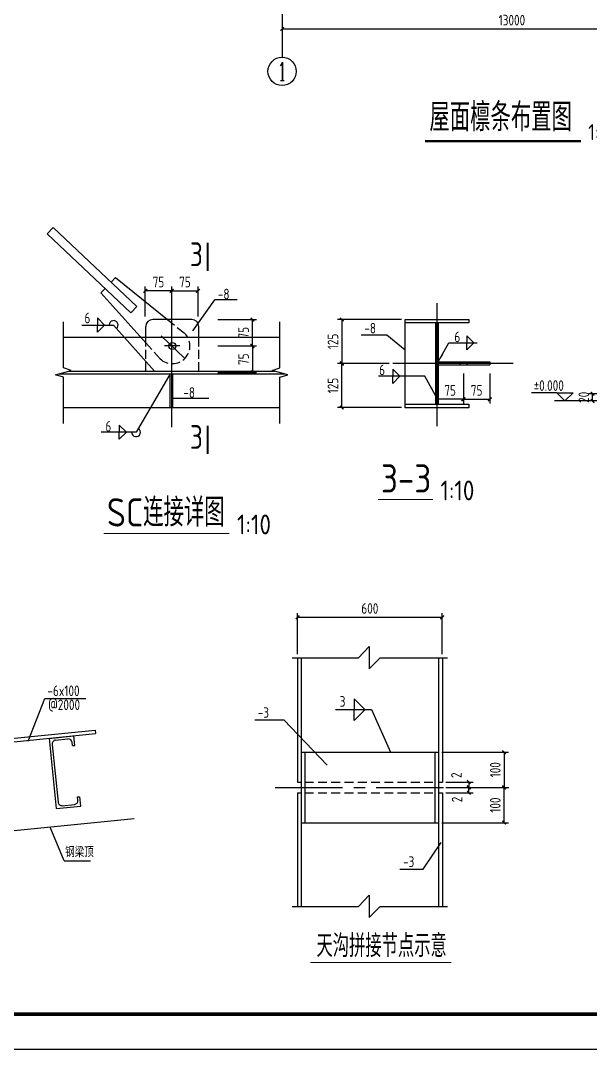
# Model space of a CAD drawing. Header units: millimetres. Extents: x 865974 to 875117, y 41124 to 44891.
# Drawn here: x 868160.7 to 868321.9, y 41123.6 to 41414.8 of the extents above; entities that cross this region are included whole.
import ezdxf
from ezdxf.enums import TextEntityAlignment as Align

# ---------------------------------------------------------------- set-up
doc = ezdxf.new("R2010")
doc.units = ezdxf.units.MM
doc.header["$LTSCALE"] = 1000
doc.header["$MEASUREMENT"] = 0
for name, pattern in [('( Hidden )', [0.375, 0.25, -0.125]), ('center2', [28.575, 19.05, -3.175, 3.175, -3.175]), ('DASH', [0.35, 0.25, -0.1]), ('DASHED', [117.236842, 78.157895, -39.078947]), ('DOTE', [2.42, 2, -0.2, 0.02, -0.2])]:
    doc.linetypes.add(name, pattern=pattern)
doc.layers.add('1', color=4, linetype='Continuous', lineweight=70)
for name, color, linetype in [('AXIS', 3, 'Continuous'), ('AXIS_TEXT', 7, 'Continuous'), ('BEAM', 4, 'DASHED'), ('COLUMN', 9, 'Continuous'), ('D1', 112, 'Continuous'), ('D2', 6, 'Continuous'), ('DIM', 7, 'Continuous'), ('DOTE', 1, 'DOTE'), ('FEN', 21, 'Continuous'), ('NUM', 7, 'Continuous'), ('OTHER', 2, 'Continuous'), ('SHI', 3, 'Continuous'), ('WALL', 2, 'Continuous'), ('尺寸标注', 7, 'Continuous'), ('文字', 7, 'Continuous'), ('标注', 7, 'Continuous'), ('焊缝标注', 3, 'Continuous')]:
    doc.layers.add(name, color=color, linetype=linetype)
doc.styles.add('_TCH_AXIS', font='COMPLEX', dxfattribs={"bigfont": 'GBCBIG'})
doc.styles.add('COMPLEX', font='COMPLEX')
doc.styles.add('GBHZ', font='gbenor.shx', dxfattribs={"width": 0.9, "bigfont": 'gbcbig.shx'})
doc.dimstyles.new('Y10', dxfattribs={"dimscale": 0, "dimtxt": 3, "dimasz": 0.01, "dimexe": 1.2, "dimexo": 1, "dimgap": 1, "dimtad": 1, "dimdec": 0, "dimlfac": 10, "dimzin": 0, "dimdsep": 46, "dimtxsty": 'GBHZ', "dimblk1": 'DX', "dimblk2": 'DX', "dimsah": 1, "dimcen": 0.09, "dimdle": 1, "dimadec": 0, "dimazin": 0, "dimtfac": 1, "dimtdec": 0, "dimtix": 1, "dimtmove": 2, "dimatfit": 3, "dimldrblk": 'DX', "dimfxl": 0, "dimtolj": 1, "dimtzin": 0, "dimarcsym": 0})
doc.dimstyles.new('Y100', dxfattribs={"dimscale": 0, "dimtxt": 3, "dimasz": 0.01, "dimexe": 1.2, "dimexo": 2, "dimgap": 1, "dimtad": 1, "dimdec": 0, "dimlfac": 100, "dimzin": 0, "dimdsep": 46, "dimtxsty": 'GBHZ', "dimblk": 'DX', "dimcen": 0.09, "dimdle": 1, "dimclrd": 7, "dimclre": 7, "dimclrt": 7, "dimadec": 0, "dimazin": 0, "dimtfac": 1, "dimtdec": 0, "dimtix": 1, "dimtmove": 2, "dimatfit": 3, "dimldrblk": 'DX', "dimfxl": 0, "dimtolj": 1, "dimtzin": 0, "dimarcsym": 0})

# ---------------------------------------------------------------- blocks, each defined once
blk = doc.blocks.new('_AXISO')
blk.add_circle((0, 0), 0.5)
at = {"layer": 'AXIS_TEXT', "style": 'COMPLEX', "width": 1.041667}
blk.add_attdef('A', text='', height=0.56, dxfattribs=at).set_placement((-0.25, -0.28), (0.25, -0.28), align=Align.FIT)
blk = doc.blocks.new('DX')
at = {"color": 0, "linetype": 'ByBlock', "const_width": 40}
blk.add_lwpolyline([(-54, -51), (46, 49)], dxfattribs=at)
blk = doc.blocks.new('*D65')
at = {"layer": 'Defpoints', "color": 0, "transparency": 16777216}
for p in [(868234.67, 41436.38), (868364.67, 41436.38), (868364.67, 41412.38)]:
    blk.add_point(p, dxfattribs=at)
at = {"layer": '标注', "color": 7, "lineweight": -2, "transparency": 16777216}
for p, q in [((868234.67, 41434.38), (868234.67, 41411.18)), ((868364.67, 41434.38), (868364.67, 41411.18)), ((868234.68, 41412.38), (868364.66, 41412.38))]:
    blk.add_line(p, q, dxfattribs=at)
at = {"layer": '标注', "color": 7, "lineweight": -2, "transparency": 16777216, "xscale": 0.01, "yscale": 0.01, "zscale": 0.01, "rotation": 180}
blk.add_blockref('DX', (868234.67, 41412.38), dxfattribs=at)
at = {"layer": '标注', "color": 7, "lineweight": -2, "transparency": 16777216, "xscale": 0.01, "yscale": 0.01, "zscale": 0.01}
blk.add_blockref('DX', (868364.67, 41412.38), dxfattribs=at)
at = {"layer": '标注', "color": 7, "transparency": 16777216, "insert": (868299.67, 41414.88), "char_height": 3, "attachment_point": 5, "style": 'GBHZ'}
blk.add_mtext('\\A1;13000', dxfattribs=at)
blk = doc.blocks.new('*D155')
at = {"layer": 'Defpoints', "color": 0, "linetype": 'ByBlock', "ltscale": 0.8, "transparency": 16777216}
for p in [(868195.95, 41338.27), (868195.95, 41330.01), (868203.45, 41330.01)]:
    blk.add_point(p, dxfattribs=at)
at = {"layer": 'DIM', "color": 0, "linetype": 'ByBlock', "lineweight": -2, "ltscale": 0.8, "transparency": 16777216}
for p, q in [((868195.95, 41331.01), (868195.95, 41339.47)), ((868203.44, 41338.27), (868195.96, 41338.27)), ((868203.45, 41331.01), (868203.45, 41339.47))]:
    blk.add_line(p, q, dxfattribs=at)
at = {"layer": 'DIM', "color": 0, "linetype": 'ByBlock', "lineweight": -2, "ltscale": 0.8, "transparency": 16777216, "xscale": 0.01, "yscale": 0.01, "zscale": 0.01, "rotation": 180}
blk.add_blockref('DX', (868195.95, 41338.27), dxfattribs=at)
at = {"layer": 'DIM', "color": 0, "linetype": 'ByBlock', "lineweight": -2, "ltscale": 0.8, "transparency": 16777216, "xscale": 0.01, "yscale": 0.01, "zscale": 0.01}
blk.add_blockref('DX', (868203.45, 41338.27), dxfattribs=at)
at = {"layer": 'DIM', "color": 0, "linetype": 'ByBlock', "ltscale": 0.8, "transparency": 16777216, "insert": (868199.7, 41340.77), "char_height": 3, "attachment_point": 5, "style": 'GBHZ'}
blk.add_mtext('\\A1;75', dxfattribs=at)
blk = doc.blocks.new('*D156')
at = {"layer": 'Defpoints', "color": 0, "linetype": 'ByBlock', "ltscale": 0.8, "transparency": 16777216}
for p in [(868210.95, 41338.27), (868203.45, 41330.01), (868210.95, 41330.01)]:
    blk.add_point(p, dxfattribs=at)
at = {"layer": 'DIM', "color": 0, "linetype": 'ByBlock', "lineweight": -2, "ltscale": 0.8, "transparency": 16777216}
for p, q in [((868203.45, 41331.01), (868203.45, 41339.47)), ((868203.46, 41338.27), (868210.94, 41338.27)), ((868210.95, 41331.01), (868210.95, 41339.47))]:
    blk.add_line(p, q, dxfattribs=at)
at = {"layer": 'DIM', "color": 0, "linetype": 'ByBlock', "lineweight": -2, "ltscale": 0.8, "transparency": 16777216, "xscale": 0.01, "yscale": 0.01, "zscale": 0.01, "rotation": 180}
blk.add_blockref('DX', (868203.45, 41338.27), dxfattribs=at)
at = {"layer": 'DIM', "color": 0, "linetype": 'ByBlock', "lineweight": -2, "ltscale": 0.8, "transparency": 16777216, "xscale": 0.01, "yscale": 0.01, "zscale": 0.01}
blk.add_blockref('DX', (868210.95, 41338.27), dxfattribs=at)
at = {"layer": 'DIM', "color": 0, "linetype": 'ByBlock', "ltscale": 0.8, "transparency": 16777216, "insert": (868207.2, 41340.77), "char_height": 3, "attachment_point": 5, "style": 'GBHZ'}
blk.add_mtext('\\A1;75', dxfattribs=at)
blk = doc.blocks.new('*D157')
at = {"layer": 'Defpoints', "color": 0, "linetype": 'ByBlock', "ltscale": 0.8, "transparency": 16777216}
for p in [(868215.52, 41322.67), (868215.52, 41315.17), (868226.27, 41315.17)]:
    blk.add_point(p, dxfattribs=at)
at = {"layer": 'DIM', "color": 0, "linetype": 'ByBlock', "lineweight": -2, "ltscale": 0.8, "transparency": 16777216}
for p, q in [((868216.52, 41322.67), (868227.47, 41322.67)), ((868226.27, 41322.66), (868226.27, 41315.18)), ((868216.52, 41315.17), (868227.47, 41315.17))]:
    blk.add_line(p, q, dxfattribs=at)
at = {"layer": 'DIM', "color": 0, "linetype": 'ByBlock', "lineweight": -2, "ltscale": 0.8, "transparency": 16777216, "xscale": 0.01, "yscale": 0.01, "zscale": 0.01}
for p, rotation in [((868226.27, 41322.67), 90), ((868226.27, 41315.17), 270)]:
    blk.add_blockref('DX', p, dxfattribs=dict(at, rotation=rotation))
at = {"layer": 'DIM', "color": 0, "linetype": 'ByBlock', "ltscale": 0.8, "transparency": 16777216, "insert": (868223.77, 41318.92), "char_height": 3, "attachment_point": 5, "rotation": 90, "style": 'GBHZ'}
blk.add_mtext('\\A1;75', dxfattribs=at)
blk = doc.blocks.new('*D158')
at = {"layer": 'Defpoints', "color": 0, "linetype": 'ByBlock', "ltscale": 0.8, "transparency": 16777216}
for p in [(868215.52, 41330.17), (868226.27, 41330.17), (868215.52, 41322.67)]:
    blk.add_point(p, dxfattribs=at)
at = {"layer": 'DIM', "color": 0, "linetype": 'ByBlock', "lineweight": -2, "ltscale": 0.8, "transparency": 16777216}
for p, q in [((868216.52, 41330.17), (868227.47, 41330.17)), ((868226.27, 41322.68), (868226.27, 41330.16)), ((868216.52, 41322.67), (868227.47, 41322.67))]:
    blk.add_line(p, q, dxfattribs=at)
at = {"layer": 'DIM', "color": 0, "linetype": 'ByBlock', "lineweight": -2, "ltscale": 0.8, "transparency": 16777216, "xscale": 0.01, "yscale": 0.01, "zscale": 0.01}
for p, rotation in [((868226.27, 41330.17), 90), ((868226.27, 41322.67), 270)]:
    blk.add_blockref('DX', p, dxfattribs=dict(at, rotation=rotation))
at = {"layer": 'DIM', "color": 0, "linetype": 'ByBlock', "ltscale": 0.8, "transparency": 16777216, "insert": (868223.77, 41326.42), "char_height": 3, "attachment_point": 5, "rotation": 90, "style": 'GBHZ'}
blk.add_mtext('\\A1;75', dxfattribs=at)
blk = doc.blocks.new('*D151')
at = {"layer": 'Defpoints', "color": 0, "transparency": 16777216}
for p in [(868285.95, 41315.85), (868293.45, 41315.85), (868293.45, 41307.59)]:
    blk.add_point(p, dxfattribs=at)
at = {"layer": '尺寸标注', "color": 0, "lineweight": -2, "transparency": 16777216}
for p, q in [((868285.95, 41314.85), (868285.95, 41306.39)), ((868293.45, 41314.85), (868293.45, 41306.39)), ((868285.96, 41307.59), (868293.44, 41307.59))]:
    blk.add_line(p, q, dxfattribs=at)
at = {"layer": '尺寸标注', "color": 0, "lineweight": -2, "transparency": 16777216, "xscale": 0.01, "yscale": 0.01, "zscale": 0.01, "rotation": 180}
blk.add_blockref('DX', (868285.95, 41307.59), dxfattribs=at)
at = {"layer": '尺寸标注', "color": 0, "lineweight": -2, "transparency": 16777216, "xscale": 0.01, "yscale": 0.01, "zscale": 0.01}
blk.add_blockref('DX', (868293.45, 41307.59), dxfattribs=at)
at = {"layer": '尺寸标注', "color": 0, "transparency": 16777216, "insert": (868289.7, 41310.09), "char_height": 3, "attachment_point": 5, "style": 'GBHZ'}
blk.add_mtext('\\A1;75', dxfattribs=at)
blk = doc.blocks.new('*D152')
at = {"layer": 'Defpoints', "color": 0, "transparency": 16777216}
for p in [(868278.45, 41315.85), (868285.95, 41315.85), (868278.45, 41307.59)]:
    blk.add_point(p, dxfattribs=at)
at = {"layer": '尺寸标注', "color": 0, "lineweight": -2, "transparency": 16777216}
for p, q in [((868278.45, 41314.85), (868278.45, 41306.39)), ((868285.95, 41314.85), (868285.95, 41306.39)), ((868285.94, 41307.59), (868278.46, 41307.59))]:
    blk.add_line(p, q, dxfattribs=at)
at = {"layer": '尺寸标注', "color": 0, "lineweight": -2, "transparency": 16777216, "xscale": 0.01, "yscale": 0.01, "zscale": 0.01, "rotation": 180}
blk.add_blockref('DX', (868278.45, 41307.59), dxfattribs=at)
at = {"layer": '尺寸标注', "color": 0, "lineweight": -2, "transparency": 16777216, "xscale": 0.01, "yscale": 0.01, "zscale": 0.01}
blk.add_blockref('DX', (868285.95, 41307.59), dxfattribs=at)
at = {"layer": '尺寸标注', "color": 0, "transparency": 16777216, "insert": (868282.2, 41310.09), "char_height": 3, "attachment_point": 5, "style": 'GBHZ'}
blk.add_mtext('\\A1;75', dxfattribs=at)
blk = doc.blocks.new('_ARROW')
blk.add_solid([(0, 0), (-1, 0.1), (-1, -0.1)])
blk = doc.blocks.new('*D136')
at = {"layer": 'Defpoints', "color": 0, "transparency": 16777216}
for p in [(868269.45, 41330.2), (868251.56, 41317.71), (868265.96, 41317.71)]:
    blk.add_point(p, dxfattribs=at)
at = {"layer": 'DIM', "color": 0, "lineweight": -2, "transparency": 16777216}
for p, q in [((868268.45, 41330.2), (868250.36, 41330.2)), ((868251.56, 41330.19), (868251.56, 41317.72)), ((868264.96, 41317.71), (868250.36, 41317.71))]:
    blk.add_line(p, q, dxfattribs=at)
at = {"layer": 'DIM', "color": 0, "lineweight": -2, "transparency": 16777216, "xscale": 0.01, "yscale": 0.01, "zscale": 0.01}
for p, rotation in [((868251.56, 41330.2), 90), ((868251.56, 41317.71), 270)]:
    blk.add_blockref('DX', p, dxfattribs=dict(at, rotation=rotation))
at = {"layer": 'DIM', "color": 0, "transparency": 16777216, "insert": (868249.06, 41323.96), "char_height": 3, "attachment_point": 5, "rotation": 90, "style": 'GBHZ'}
blk.add_mtext('\\A1;125', dxfattribs=at)
blk = doc.blocks.new('*D120')
at = {"layer": 'Defpoints', "color": 0, "transparency": 16777216}
for p in [(868251.56, 41317.71), (868265.96, 41317.71), (868269.45, 41305.22)]:
    blk.add_point(p, dxfattribs=at)
at = {"layer": 'DIM', "color": 0, "lineweight": -2, "transparency": 16777216}
for p, q in [((868264.96, 41317.71), (868250.36, 41317.71)), ((868251.56, 41305.23), (868251.56, 41317.7)), ((868268.45, 41305.22), (868250.36, 41305.22))]:
    blk.add_line(p, q, dxfattribs=at)
at = {"layer": 'DIM', "color": 0, "lineweight": -2, "transparency": 16777216, "xscale": 0.01, "yscale": 0.01, "zscale": 0.01}
for p, rotation in [((868251.56, 41317.71), 90), ((868251.56, 41305.22), 270)]:
    blk.add_blockref('DX', p, dxfattribs=dict(at, rotation=rotation))
at = {"layer": 'DIM', "color": 0, "transparency": 16777216, "insert": (868249.06, 41311.47), "char_height": 3, "attachment_point": 5, "rotation": 90, "style": 'GBHZ'}
blk.add_mtext('\\A1;125', dxfattribs=at)
blk = doc.blocks.new('*D124')
at = {"layer": 'Defpoints', "color": 0, "transparency": 16777216}
for p in [(868322.5, 41309.14), (868333.91, 41309.14), (868333.91, 41307.14)]:
    blk.add_point(p, dxfattribs=at)
at = {"layer": 'DIM', "color": 0, "lineweight": -2, "transparency": 16777216}
for p, q in [((868332.91, 41309.14), (868321.3, 41309.14)), ((868322.5, 41309.15), (868322.5, 41309.16)), ((868322.5, 41307.14), (868322.5, 41309.14)), ((868332.91, 41307.14), (868321.3, 41307.14)), ((868322.5, 41307.13), (868322.5, 41307.12))]:
    blk.add_line(p, q, dxfattribs=at)
at = {"layer": 'DIM', "color": 0, "lineweight": -2, "transparency": 16777216, "xscale": 0.01, "yscale": 0.01, "zscale": 0.01}
for p, rotation in [((868322.5, 41309.14), 270), ((868322.5, 41307.14), 90)]:
    blk.add_blockref('DX', p, dxfattribs=dict(at, rotation=rotation))
at = {"layer": 'DIM', "color": 0, "transparency": 16777216, "insert": (868320, 41308.14), "char_height": 3, "attachment_point": 5, "rotation": 90, "style": 'GBHZ'}
blk.add_mtext('\\A1;20', dxfattribs=at)
blk = doc.blocks.new('*D249')
at = {"layer": 'Defpoints', "color": 0, "linetype": 'ByBlock', "transparency": 16777216}
for p in [(868279.99, 41245.89), (868238.99, 41234.45), (868279.99, 41234.45)]:
    blk.add_point(p, dxfattribs=at)
at = {"layer": 'DIM', "color": 0, "linetype": 'ByBlock', "lineweight": -2, "transparency": 16777216}
for p, q in [((868238.99, 41235.45), (868238.99, 41247.09)), ((868279.99, 41235.45), (868279.99, 41247.09)), ((868239, 41245.89), (868279.98, 41245.89))]:
    blk.add_line(p, q, dxfattribs=at)
at = {"layer": 'DIM', "color": 0, "linetype": 'ByBlock', "lineweight": -2, "transparency": 16777216, "xscale": 0.01, "yscale": 0.01, "zscale": 0.01, "rotation": 180}
blk.add_blockref('DX', (868238.99, 41245.89), dxfattribs=at)
at = {"layer": 'DIM', "color": 0, "linetype": 'ByBlock', "lineweight": -2, "transparency": 16777216, "xscale": 0.01, "yscale": 0.01, "zscale": 0.01}
blk.add_blockref('DX', (868279.99, 41245.89), dxfattribs=at)
at = {"layer": 'DIM', "color": 0, "linetype": 'ByBlock', "transparency": 16777216, "insert": (868259.49, 41248.39), "char_height": 3, "attachment_point": 5, "style": 'GBHZ'}
blk.add_mtext('\\A1;600', dxfattribs=at)
blk = doc.blocks.new('*D250')
at = {"layer": 'Defpoints', "color": 0, "linetype": 'ByBlock', "transparency": 16777216}
for p in [(868278.89, 41207.75), (868287.02, 41197.75), (868297.47, 41197.75)]:
    blk.add_point(p, dxfattribs=at)
at = {"layer": 'DIM', "color": 0, "linetype": 'ByBlock', "lineweight": -2, "transparency": 16777216}
for p, q in [((868279.89, 41207.75), (868298.67, 41207.75)), ((868297.47, 41207.74), (868297.47, 41197.76)), ((868288.02, 41197.75), (868298.67, 41197.75))]:
    blk.add_line(p, q, dxfattribs=at)
at = {"layer": 'DIM', "color": 0, "linetype": 'ByBlock', "lineweight": -2, "transparency": 16777216, "xscale": 0.01, "yscale": 0.01, "zscale": 0.01}
for p, rotation in [((868297.47, 41207.75), 90), ((868297.47, 41197.75), 270)]:
    blk.add_blockref('DX', p, dxfattribs=dict(at, rotation=rotation))
at = {"layer": 'DIM', "color": 0, "linetype": 'ByBlock', "transparency": 16777216, "insert": (868294.97, 41202.75), "char_height": 3, "attachment_point": 5, "rotation": 90, "style": 'GBHZ'}
blk.add_mtext('\\A1;100', dxfattribs=at)
blk = doc.blocks.new('*D251')
at = {"layer": 'Defpoints', "color": 0, "linetype": 'ByBlock', "transparency": 16777216}
for p in [(868287.02, 41197.75), (868297.47, 41197.75), (868278.89, 41187.75)]:
    blk.add_point(p, dxfattribs=at)
at = {"layer": 'DIM', "color": 0, "linetype": 'ByBlock', "lineweight": -2, "transparency": 16777216}
for p, q in [((868288.02, 41197.75), (868298.67, 41197.75)), ((868297.47, 41187.76), (868297.47, 41197.74)), ((868279.89, 41187.75), (868298.67, 41187.75))]:
    blk.add_line(p, q, dxfattribs=at)
at = {"layer": 'DIM', "color": 0, "linetype": 'ByBlock', "lineweight": -2, "transparency": 16777216, "xscale": 0.01, "yscale": 0.01, "zscale": 0.01}
for p, rotation in [((868297.47, 41197.75), 90), ((868297.47, 41187.75), 270)]:
    blk.add_blockref('DX', p, dxfattribs=dict(at, rotation=rotation))
at = {"layer": 'DIM', "color": 0, "linetype": 'ByBlock', "transparency": 16777216, "insert": (868294.97, 41192.75), "char_height": 3, "attachment_point": 5, "rotation": 90, "style": 'GBHZ'}
blk.add_mtext('\\A1;100', dxfattribs=at)
blk = doc.blocks.new('*D252')
at = {"layer": 'Defpoints', "color": 0, "linetype": 'ByBlock', "transparency": 16777216}
for p in [(868279.99, 41197.75), (868287.49, 41197.75), (868279.99, 41196.25)]:
    blk.add_point(p, dxfattribs=at)
at = {"layer": 'DIM', "color": 0, "linetype": 'ByBlock', "lineweight": -2, "transparency": 16777216}
for p, q in [((868280.99, 41197.75), (868288.69, 41197.75)), ((868287.49, 41197.76), (868287.49, 41197.77)), ((868287.49, 41196.25), (868287.49, 41197.75)), ((868280.99, 41196.25), (868288.69, 41196.25)), ((868287.49, 41196.24), (868287.49, 41196.23))]:
    blk.add_line(p, q, dxfattribs=at)
at = {"layer": 'DIM', "color": 0, "linetype": 'ByBlock', "lineweight": -2, "transparency": 16777216, "xscale": 0.01, "yscale": 0.01, "zscale": 0.01}
for p, rotation in [((868287.49, 41197.75), 270), ((868287.49, 41196.25), 90)]:
    blk.add_blockref('DX', p, dxfattribs=dict(at, rotation=rotation))
at = {"layer": 'DIM', "color": 0, "linetype": 'ByBlock', "transparency": 16777216, "insert": (868284.17, 41194.31), "char_height": 3, "attachment_point": 5, "rotation": 90, "style": 'GBHZ'}
blk.add_mtext('\\A1;2', dxfattribs=at)
blk = doc.blocks.new('*D253')
at = {"layer": 'Defpoints', "color": 0, "linetype": 'ByBlock', "transparency": 16777216}
for p in [(868279.99, 41199.25), (868279.99, 41197.75), (868287.49, 41197.75)]:
    blk.add_point(p, dxfattribs=at)
at = {"layer": 'DIM', "color": 0, "linetype": 'ByBlock', "lineweight": -2, "transparency": 16777216}
for p, q in [((868280.99, 41199.25), (868288.69, 41199.25)), ((868280.99, 41197.75), (868288.69, 41197.75)), ((868287.49, 41199.26), (868287.49, 41199.27)), ((868287.49, 41199.25), (868287.49, 41197.75)), ((868287.49, 41197.74), (868287.49, 41197.73))]:
    blk.add_line(p, q, dxfattribs=at)
at = {"layer": 'DIM', "color": 0, "linetype": 'ByBlock', "lineweight": -2, "transparency": 16777216, "xscale": 0.01, "yscale": 0.01, "zscale": 0.01}
for p, rotation in [((868287.49, 41199.25), 270), ((868287.49, 41197.75), 90)]:
    blk.add_blockref('DX', p, dxfattribs=dict(at, rotation=rotation))
at = {"layer": 'DIM', "color": 0, "linetype": 'ByBlock', "transparency": 16777216, "insert": (868283.98, 41201.19), "char_height": 3, "attachment_point": 5, "rotation": 90, "style": 'GBHZ'}
blk.add_mtext('\\A1;2', dxfattribs=at)
blk = doc.blocks.new('fe')
at = {"layer": 'D2'}
for p, q in [((868173.85, 41251.28, 15.4), (868180.85, 41251.28, 15.4)), ((868173.85, 41251.28, 15.4), (868173.85, 41231.28, 15.4)), ((868175.61, 41250.59, 15.4), (868179.09, 41250.6, 15.4)), ((868180.84, 41248.57, 15.4), (868180.85, 41251.28, 15.4)), ((868174.53, 41249.41, 15.4), (868174.53, 41233.04, 15.4)), ((868180.17, 41248.57, 15.4), (868180.17, 41249.51, 15.4)), ((868180.17, 41248.57, 15.4), (868180.84, 41248.57, 15.4)), ((868180.17, 41233.04, 15.4), (868180.18, 41233.98, 15.4)), ((868180.18, 41233.98, 15.4), (868180.85, 41233.98, 15.4)), ((868180.85, 41231.28, 15.4), (868180.85, 41233.98, 15.4)), ((868173.85, 41231.28, 15.4), (868180.85, 41231.28, 15.4)), ((868175.61, 41231.95, 15.4), (868179.09, 41231.96, 15.4))]:
    blk.add_line(p, q, dxfattribs=at)
for centre, start, end in [((868175.61, 41249.51, 15.4), 89.9549, 185.6464), ((868179.09, 41249.52, 15.4), 359.9549, 89.9549), ((868175.61, 41233.04, 15.4), 179.9549, 269.9549), ((868179.09, 41233.04, 15.4), 269.9549, 359.9549)]:
    blk.add_arc(centre, 1.08, start, end, dxfattribs=at)

msp = doc.modelspace()

# ---------------------------------------------------------------- linework, layer by layer
for p, q in [((868162.869, 41210.843, 15.397), (868167.59, 41222.9, 15.397)), ((868167.59, 41222.9, 15.397), (868179.162, 41222.9, 15.397)), ((868708.51, 41123.604), (867867.51, 41123.604))]:
    msp.add_line(p, q)
at = {"color": 7, "ltscale": 0.75}
for p, q in [((868226.99, 41216.904, 15.397), (868235.12, 41216.904, 15.397)), ((868247.397, 41204.058, 15.397), (868235.12, 41216.904, 15.397)), ((868274.529, 41174.619, 15.397), (868279.689, 41182.13, 15.397)), ((868268.019, 41174.619, 15.397), (868274.529, 41174.619, 15.397))]:
    msp.add_line(p, q, dxfattribs=at)
at = {"color": 6}
for p, q in [((868144.271, 41210.213, 15.397), (868181.834, 41213.969, 15.397)), ((868144.338, 41209.214, 15.397), (868181.933, 41212.974, 15.397))]:
    msp.add_line(p, q, dxfattribs=at)
at = {"color": 0, "const_width": 1}
msp.add_lwpolyline([(868698.51, 41133.604), (867892.51, 41133.604), (867892.51, 41707.604), (868698.51, 41707.604)], close=True, dxfattribs=at)
at = {"const_width": 0.667}
msp.add_lwpolyline([(868275.08, 41380.643), (868319.17, 41380.643)], dxfattribs=at)
at = {"layer": '1', "color": 2, "const_width": 0.6, "elevation": 0.002}
for points in [[(868213.639, 41351.867), (868213.639, 41343.842)], [(868213.639, 41300.163), (868213.639, 41292.138)]]:
    msp.add_lwpolyline(points, dxfattribs=at)
at = {"layer": 'AXIS', "color": 0}
msp.add_line((868234.673, 41436.384), (868234.673, 41404.384), dxfattribs=at)
at = {"layer": 'AXIS'}
for p, q in [((868209.46, 41326.931, -0.088), (868215.647, 41335.703, -0.088)), ((868221.984, 41335.703, -0.088), (868215.647, 41335.703, -0.088)), ((868264.273, 41325.699), (868257.045, 41325.699)), ((868269.454, 41321.444), (868264.273, 41325.699)), ((868173.001, 41176.965, 15.397), (868169.104, 41186.542, 15.397)), ((868173.001, 41176.965, 15.397), (868180.488, 41176.965, 15.397))]:
    msp.add_line(p, q, dxfattribs=at)
at = {"layer": 'BEAM', "linetype": 'DASH', "ltscale": 0.01}
for p, q in [((868202.29, 41330.132, -0.088), (868207.051, 41326.301, -0.088)), ((868196.116, 41315.568, -0.088), (868196.116, 41325.042, -0.088)), ((868196.135, 41323.523, -0.088), (868200.181, 41319.035, -0.088)), ((868211.116, 41315.568, -0.088), (868211.116, 41325.036, -0.088))]:
    msp.add_line(p, q, dxfattribs=at)
msp.add_arc((868203.616, 41322.668, -0.088), 5, 226.606, 46.606, dxfattribs=at)
at = {"layer": 'COLUMN', "color": 2}
for p, q in [((868168.249, 41354.386, -0.088), (868169.966, 41356.203, -0.088)), ((868169.966, 41356.203, -0.088), (868193.575, 41333.882, -0.088)), ((868168.249, 41354.386, -0.088), (868191.857, 41332.065, -0.088)), ((868187.511, 41342.023, -0.088), (868186.308, 41340.752, -0.088)), ((868187.511, 41342.023, -0.088), (868202.267, 41330.151, -0.088)), ((868184.591, 41338.935, -0.088), (868183.389, 41337.663, -0.088)), ((868183.389, 41337.663, -0.088), (868196.13, 41323.528, -0.088)), ((868193.575, 41333.882, -0.088), (868191.857, 41332.065, -0.088)), ((868209.116, 41330.168, -0.088), (868198.116, 41330.168, -0.088)), ((868269.454, 41306.195), (868269.454, 41329.204)), ((868278.054, 41329.204), (868278.054, 41306.195)), ((868278.854, 41329.204), (868278.854, 41306.195)), ((868196.116, 41325.042, -0.088), (868196.116, 41328.168, -0.088)), ((868211.116, 41325.074, -0.088), (868211.116, 41328.168, -0.088)), ((868172.826, 41325.168, -0.088), (868196.116, 41325.168, -0.088)), ((868196.116, 41325.168, -0.088), (868211.116, 41325.168, -0.088)), ((868211.116, 41325.168, -0.088), (868234.076, 41325.168, -0.088)), ((868278.854, 41318.148), (868293.454, 41318.148)), ((868278.854, 41317.348), (868293.454, 41317.348)), ((868284.954, 41318.148), (868284.954, 41317.348)), ((868286.954, 41318.148), (868286.954, 41317.348)), ((868293.454, 41318.148), (868293.454, 41317.348)), ((868171.432, 41314.768, -0.088), (868235.469, 41314.768, -0.088)), ((868174.366, 41315.568, -0.088), (868232.536, 41315.568, -0.088)), ((868203.016, 41305.168, -0.088), (868203.016, 41314.768, -0.088)), ((868203.816, 41305.168, -0.088), (868203.816, 41314.768, -0.088)), ((868234.076, 41305.168, -0.088), (868172.826, 41305.168, -0.088))]:
    msp.add_line(p, q, dxfattribs=at)
for points in [[(868269.454, 41330.204), (868287.454, 41330.204), (868287.454, 41329.204), (868269.454, 41329.204)], [(868269.454, 41306.195), (868287.454, 41306.195), (868287.454, 41305.195), (868269.454, 41305.195)]]:
    msp.add_lwpolyline(points, close=True, dxfattribs=at)
msp.add_circle((868203.616, 41322.668, -0.088), 1, dxfattribs=at)
for centre, start, end in [((868198.116, 41328.168, -0.088), 90, 180), ((868209.116, 41328.168, -0.088), 0, 90)]:
    msp.add_arc(centre, 2, start, end, dxfattribs=at)
at = {"layer": 'D1'}
for p, q in [((868312.355, 41309.44), (868305.238, 41309.44)), ((868312.355, 41309.44), (868314.659, 41307.136)), ((868312.355, 41309.44), (868316.963, 41309.44)), ((868316.963, 41309.44), (868314.659, 41307.136))]:
    msp.add_line(p, q, dxfattribs=at)
msp.add_lwpolyline([(868321.498, 41307.136), (868311.712, 41307.136)], dxfattribs=at)
at = {"layer": 'DIM'}
msp.add_line((868213.957, 41307.803), (868203.816, 41307.803, -0.088), dxfattribs=at)
at = {"layer": 'DOTE', "linetype": 'DOTE', "ltscale": 0.02}
for p, q in [((868278.454, 41334.769), (868278.454, 41299.99)), ((868203.451, 41299.688, -0.088), (868203.451, 41331.958, -0.088)), ((868200.457, 41325.499, -0.088), (868207.084, 41319.233, -0.088)), ((868205.791, 41322.668, -0.088), (868201.441, 41322.668, -0.088)), ((868300.034, 41317.713), (868265.958, 41317.713))]:
    msp.add_line(p, q, dxfattribs=at)
at = {"layer": 'DOTE', "linetype": 'center2', "ltscale": 0.001}
msp.add_line((868232.727, 41197.75, 15.397), (868298.801, 41197.75, 15.397), dxfattribs=at)
at = {"layer": 'FEN', "ltscale": 0.3}
for p, q in [((868249.741, 41219.764, 15.397), (868259.929, 41219.764, 15.397)), ((868259.929, 41219.764, 15.397), (868265.333, 41207.75, 15.397))]:
    msp.add_line(p, q, dxfattribs=at)
at = {"layer": 'FEN', "ltscale": 0.3, "elevation": 15.397}
for points in [[(868255.018, 41222.83), (868255.018, 41219.764)], [(868255.018, 41222.83), (868258.05, 41219.797)], [(868255.018, 41216.699), (868255.018, 41219.764)], [(868255.018, 41216.699), (868258.05, 41219.731)]]:
    msp.add_lwpolyline(points, dxfattribs=at)
at = {"layer": 'OTHER'}
for p, q in [((868172.826, 41316.448, -0.088), (868172.826, 41329.528, -0.088)), ((868234.076, 41316.448, -0.088), (868234.076, 41329.528, -0.088)), ((868170.626, 41314.548, -0.088), (868175.026, 41315.748, -0.088)), ((868172.826, 41313.848, -0.088), (868170.626, 41314.548, -0.088)), ((868175.026, 41315.748, -0.088), (868172.826, 41316.448, -0.088)), ((868231.876, 41315.748, -0.088), (868234.076, 41316.448, -0.088)), ((868236.276, 41314.548, -0.088), (868231.876, 41315.748, -0.088)), ((868234.076, 41313.848, -0.088), (868236.276, 41314.548, -0.088)), ((868172.826, 41300.768, -0.088), (868172.826, 41313.848, -0.088)), ((868234.076, 41300.768, -0.088), (868234.076, 41313.848, -0.088))]:
    msp.add_line(p, q, dxfattribs=at)
at = {"layer": 'SHI'}
for p, q in [((868256.264, 41234.446, 15.397), (868259.324, 41237.587, 15.397)), ((868259.324, 41237.587, 15.397), (868259.324, 41231.304, 15.397)), ((868237.494, 41234.446, 15.397), (868256.264, 41234.446, 15.397)), ((868262.383, 41234.446, 15.397), (868259.324, 41231.304, 15.397)), ((868262.383, 41234.446, 15.397), (868281.494, 41234.446, 15.397)), ((868256.264, 41164.076, 15.397), (868259.324, 41167.217, 15.397)), ((868259.324, 41167.217, 15.397), (868259.324, 41160.935, 15.397)), ((868237.494, 41164.076, 15.397), (868256.264, 41164.076, 15.397)), ((868262.383, 41164.076, 15.397), (868259.324, 41160.935, 15.397)), ((868262.383, 41164.076, 15.397), (868281.494, 41164.076, 15.397))]:
    msp.add_line(p, q, dxfattribs=at)
at = {"layer": 'SHI', "linetype": '( Hidden )', "ltscale": 0.01}
for p, q in [((868241.094, 41199.25, 15.397), (868277.894, 41199.25, 15.397)), ((868241.094, 41196.25, 15.397), (868277.894, 41196.25, 15.397))]:
    msp.add_line(p, q, dxfattribs=at)
at = {"layer": 'SHI', "elevation": 15.397}
for points in [[(868238.994, 41234.446), (868238.994, 41199.25)], [(868240.094, 41234.446), (868240.094, 41164.076)], [(868278.894, 41234.446), (868278.894, 41164.076)], [(868279.994, 41234.446), (868279.994, 41199.25)], [(868240.094, 41207.75), (868278.894, 41207.75)], [(868241.094, 41207.75), (868241.094, 41187.75)], [(868277.894, 41207.75), (868277.894, 41187.75)], [(868238.994, 41199.25), (868240.094, 41199.25)], [(868278.894, 41199.25), (868279.994, 41199.25)], [(868238.994, 41196.25), (868238.994, 41164.076)], [(868238.994, 41196.25), (868240.094, 41196.25)], [(868278.894, 41196.25), (868279.994, 41196.25)], [(868279.994, 41196.25), (868279.994, 41164.076)], [(868240.094, 41187.75), (868278.894, 41187.75)]]:
    msp.add_lwpolyline(points, dxfattribs=at)
at = {"layer": 'WALL'}
for p, q in [((868181.834, 41213.969, 15.397), (868181.933, 41212.974, 15.397)), ((868070.51, 41176.682, 15.397), (868192.857, 41188.917, 15.397))]:
    msp.add_line(p, q, dxfattribs=at)
at = {"layer": '文字', "color": 6}
for points, const_width, elevation in [([(868261.765, 41279.235), (868277.307, 41279.235)], 0.32, 0.088), ([(868242.652, 41148.172), (868282.518, 41148.172)], 0.256, 15.397)]:
    msp.add_lwpolyline(points, dxfattribs=dict(at, const_width=const_width, elevation=elevation))
at = {"layer": '文字', "color": 6, "const_width": 0.32}
msp.add_lwpolyline([(868184.251, 41269.62), (868219.708, 41269.62)], dxfattribs=at)
at = {"layer": '焊缝标注'}
for p, q in [((868178.009, 41328.602, -0.088), (868187.033, 41328.602, -0.088)), ((868182.453, 41330.602, -0.088), (868182.453, 41328.602, -0.088)), ((868182.453, 41330.602, -0.088), (868184.453, 41328.602, -0.088)), ((868182.453, 41326.602, -0.088), (868182.453, 41328.602, -0.088)), ((868182.453, 41326.602, -0.088), (868184.453, 41328.602, -0.088)), ((868187.033, 41328.602, -0.088), (868198.586, 41315.568, -0.088)), ((868278.854, 41318.148), (868281.854, 41323.548)), ((868281.854, 41323.548), (868289.876, 41323.548)), ((868286.945, 41325.548), (868286.945, 41323.548)), ((868286.945, 41325.548), (868288.945, 41323.548)), ((868286.945, 41321.548), (868286.945, 41323.548)), ((868286.945, 41321.548), (868288.945, 41323.548)), ((868202.972, 41314.768, -0.088), (868193.385, 41298.272, -0.088)), ((868275.054, 41314.082), (868261.979, 41314.082)), ((868266.001, 41316.082), (868266.001, 41314.082)), ((868266.001, 41316.082), (868268.001, 41314.082)), ((868266.001, 41312.082), (868266.001, 41314.082)), ((868266.001, 41312.082), (868268.001, 41314.082)), ((868278.054, 41308.682), (868275.054, 41314.082)), ((868188.631, 41300.272, -0.088), (868188.631, 41298.272, -0.088)), ((868188.631, 41300.272, -0.088), (868190.631, 41298.272, -0.088)), ((868193.385, 41298.272, -0.088), (868183.474, 41298.272, -0.088)), ((868188.631, 41296.272, -0.088), (868188.631, 41298.272, -0.088)), ((868188.631, 41296.272, -0.088), (868190.631, 41298.272, -0.088))]:
    msp.add_line(p, q, dxfattribs=at)
for centre, start, end in [((868187.033, 41328.602, -0.088), 308.27546, 180), ((868193.385, 41298.272, -0.088), 180, 59.57139)]:
    msp.add_arc(centre, 1.25, start, end, dxfattribs=at)

# ---------------------------------------------------------------- block references
at = {"layer": 'AXIS', "color": 0}
ref = msp.add_blockref('_AXISO', (868234.673, 41400.384), dxfattribs=dict(at, xscale=8, yscale=8, zscale=8))
ref.add_attrib('A', '1', dxfattribs={"layer": 'AXIS_TEXT', "color": 0, "height": 5.147, "style": '_TCH_AXIS'}).set_placement((868233.57, 41397.81), (868235.776, 41397.81), align=Align.FIT)
at = {"layer": '标注', "rotation": 5.747019630119031}
msp.add_blockref('fe', (8489.381, -86768.025), dxfattribs=at)
at = {"layer": '焊缝标注'}
for p, xscale, yscale, zscale, rotation in [((868278.854, 41318.148), -2.499999999793585, 2.5, 2.5, 60.94539590662404), ((868278.054, 41308.682), 2.499999999793584, 2.499999999793584, 2.499999999793584, 299.054604093376)]:
    msp.add_blockref('_ARROW', p, dxfattribs=dict(at, xscale=xscale, yscale=yscale, zscale=zscale, rotation=rotation))

# ---------------------------------------------------------------- texts
at = {"ltscale": 2, "style": 'GBHZ'}
msp.add_text('1:100', height=4.5, rotation=0.20444, dxfattribs=at).set_placement((868321.246, 41380.948))
at = {"layer": 'AXIS', "color": 0, "style": 'GBHZ', "width": 0.9}
for s, height, p in [('3', 6.75, (868208.628, 41345.248, 0.007)), ('-8', 3, (868216.504, 41335.863, -0.088)), ('6', 3, (868178.767, 41329.094, -0.088)), ('-8', 3, (868257.931, 41326.214)), ('6', 3, (868283.403, 41323.74)), ('6', 3, (868262.12, 41314.408)), ('-8', 3, (868206.737, 41308.003, -0.088)), ('6', 3, (868184.703, 41298.436, -0.088)), ('3', 6.75, (868208.628, 41293.545, 0.007))]:
    msp.add_text(s, height=height, dxfattribs=at).set_placement(p)
at = {"layer": 'AXIS', "style": 'GBHZ', "width": 0.9}
for s, p in [('-6x100', (868168.296, 41223.599, 20.397)), ('@2000', (868168.504, 41219.64, 20.397)), ('3', (868250.97, 41220.576, 38.397)), ('-3', (868227.781, 41217.436, 15.397)), ('钢梁顶', (868173.316, 41178.01, 20.397)), ('-3', (868268.887, 41175.24, 15.397))]:
    msp.add_text(s, height=3, dxfattribs=at).set_placement(p)
at = {"layer": 'D1', "style": 'GBHZ', "width": 0.9}
msp.add_text('%%P0.000', height=3, dxfattribs=at).set_placement((868305.81, 41309.958))
at = {"layer": 'NUM', "style": 'GBHZ'}
msp.add_text('屋面檩条布置图', height=8, dxfattribs=at).set_placement((868276.335, 41383.416))
at = {"layer": '文字', "color": 6, "style": 'GBHZ'}
for s, height, p in [('3-3', 8, (868262.628, 41281.187, 0.088)), ('1:10', 5.6, (868279.462, 41278.979, 0.088)), ('SC连接详图', 8, (868185.114, 41271.572)), ('1:10', 5.6, (868221.938, 41269.365)), ('天沟拼接节点示意', 6.4, (868244.385, 41149.733, 15.397))]:
    msp.add_text(s, height=height, dxfattribs=at).set_placement(p)

# ---------------------------------------------------------------- dimensions: what is measured, and where the dimension line sits
at = {"layer": 'DIM', "color": 0, "linetype": 'ByBlock', "ltscale": 0.8}
for base, p1, p2, angle, picture, middle in [((868195.951, 41338.272, -0.088), (868203.451, 41330.012, -0.088), (868195.951, 41330.012, -0.088), 180, '*D155', (868199.701, 41340.772, -0.088)), ((868226.269, 41330.168, -0.088), (868215.516, 41322.668, -0.088), (868215.516, 41330.168, -0.088), 90, '*D158', (868223.769, 41326.418, -0.088)), ((868226.269, 41315.168, -0.088), (868215.516, 41322.668, -0.088), (868215.516, 41315.168, -0.088), 90, '*D157', (868223.769, 41318.918, -0.088))]:
    dim = msp.add_linear_dim(base=base, p1=p1, p2=p2, angle=angle, dimstyle='Y10', override={"dimscale": 1}, dxfattribs=at)
    dim.commit()
    dim.dimension.update_dxf_attribs({"geometry": picture, "text_midpoint": middle})
dim = msp.add_linear_dim(base=(868210.951, 41338.272, -0.088), p1=(868203.451, 41330.012, -0.088), p2=(868210.951, 41330.012, -0.088), dimstyle='Y10', override={"dimscale": 1}, dxfattribs=at)
dim.commit()
dim.dimension.update_dxf_attribs({"geometry": '*D156', "text_midpoint": (868207.201, 41340.772, -0.088)})
at = {"layer": 'DIM', "color": 0}
for p1, angle, picture, middle in [((868269.454, 41330.204), 90, '*D136', (868249.063, 41323.958)), ((868269.454, 41305.223), 270, '*D120', (868249.063, 41311.468))]:
    dim = msp.add_linear_dim(base=(868251.563, 41317.713), p1=p1, p2=(868265.958, 41317.713), angle=angle, dimstyle='Y10', override={"dimscale": 1}, dxfattribs=at)
    dim.commit()
    dim.dimension.update_dxf_attribs({"geometry": picture, "text_midpoint": middle})
at = {"layer": 'DIM'}
dim = msp.add_linear_dim(base=(868322.498, 41309.136), p1=(868333.91, 41307.136), p2=(868333.91, 41309.136), angle=90, dimstyle='Y10', override={"dimscale": 1}, dxfattribs=at)
dim.commit()
dim.dimension.update_dxf_attribs({"geometry": '*D124', "text_midpoint": (868319.998, 41308.136)})
at = {"layer": 'DIM', "linetype": 'ByBlock'}
dim = msp.add_linear_dim(base=(868279.994, 41245.892, 15.397), p1=(868238.994, 41234.446, 15.397), p2=(868279.994, 41234.446, 15.397), text='600', dimstyle='Y10', override={"dimscale": 1}, dxfattribs=at)
dim.commit()
dim.dimension.update_dxf_attribs({"geometry": '*D249', "text_midpoint": (868259.494, 41248.392, 15.397)})
for p1, angle, picture, middle in [((868278.894, 41207.75, 15.397), 90, '*D250', (868294.973, 41202.75, 15.397)), ((868278.894, 41187.75, 15.397), 270, '*D251', (868294.973, 41192.75, 15.397))]:
    dim = msp.add_linear_dim(base=(868297.473, 41197.75, 15.397), p1=p1, p2=(868287.024, 41197.75, 15.397), angle=angle, text='100', dimstyle='Y10', override={"dimscale": 1}, dxfattribs=at)
    dim.commit()
    dim.dimension.update_dxf_attribs({"geometry": picture, "text_midpoint": middle})
for p1, angle, picture, middle in [((868279.994, 41199.25, 15.397), 90, '*D253', (868283.975, 41201.19, 15.397)), ((868279.994, 41196.25, 15.397), 270, '*D252', (868284.166, 41194.31, 15.397))]:
    dim = msp.add_linear_dim(base=(868287.492, 41197.75, 15.397), p1=p1, p2=(868279.994, 41197.75, 15.397), angle=angle, text='2', dimstyle='Y10', override={"dimscale": 1}, dxfattribs=at)
    dim.commit()
    dim.dimension.update_dxf_attribs({"geometry": picture, "text_midpoint": middle, "dimtype": 160})
at = {"layer": '尺寸标注', "color": 0}
for base, p2, picture, middle in [((868278.454, 41307.588), (868278.454, 41315.848), '*D152', (868282.204, 41310.088)), ((868293.454, 41307.588), (868293.454, 41315.848), '*D151', (868289.704, 41310.088))]:
    dim = msp.add_linear_dim(base=base, p1=(868285.954, 41315.848), p2=p2, dimstyle='Y10', override={"dimscale": 1}, dxfattribs=at)
    dim.commit()
    dim.dimension.update_dxf_attribs({"geometry": picture, "text_midpoint": middle})
at = {"layer": '标注'}
dim = msp.add_linear_dim(base=(868364.673, 41412.384), p1=(868234.673, 41436.384), p2=(868364.673, 41436.384), dimstyle='Y100', override={"dimscale": 1, "dimfxl": 150}, dxfattribs=at)
dim.commit()
dim.dimension.update_dxf_attribs({"geometry": '*D65', "text_midpoint": (868299.673, 41414.884)})

doc.saveas('drawing.dxf')
